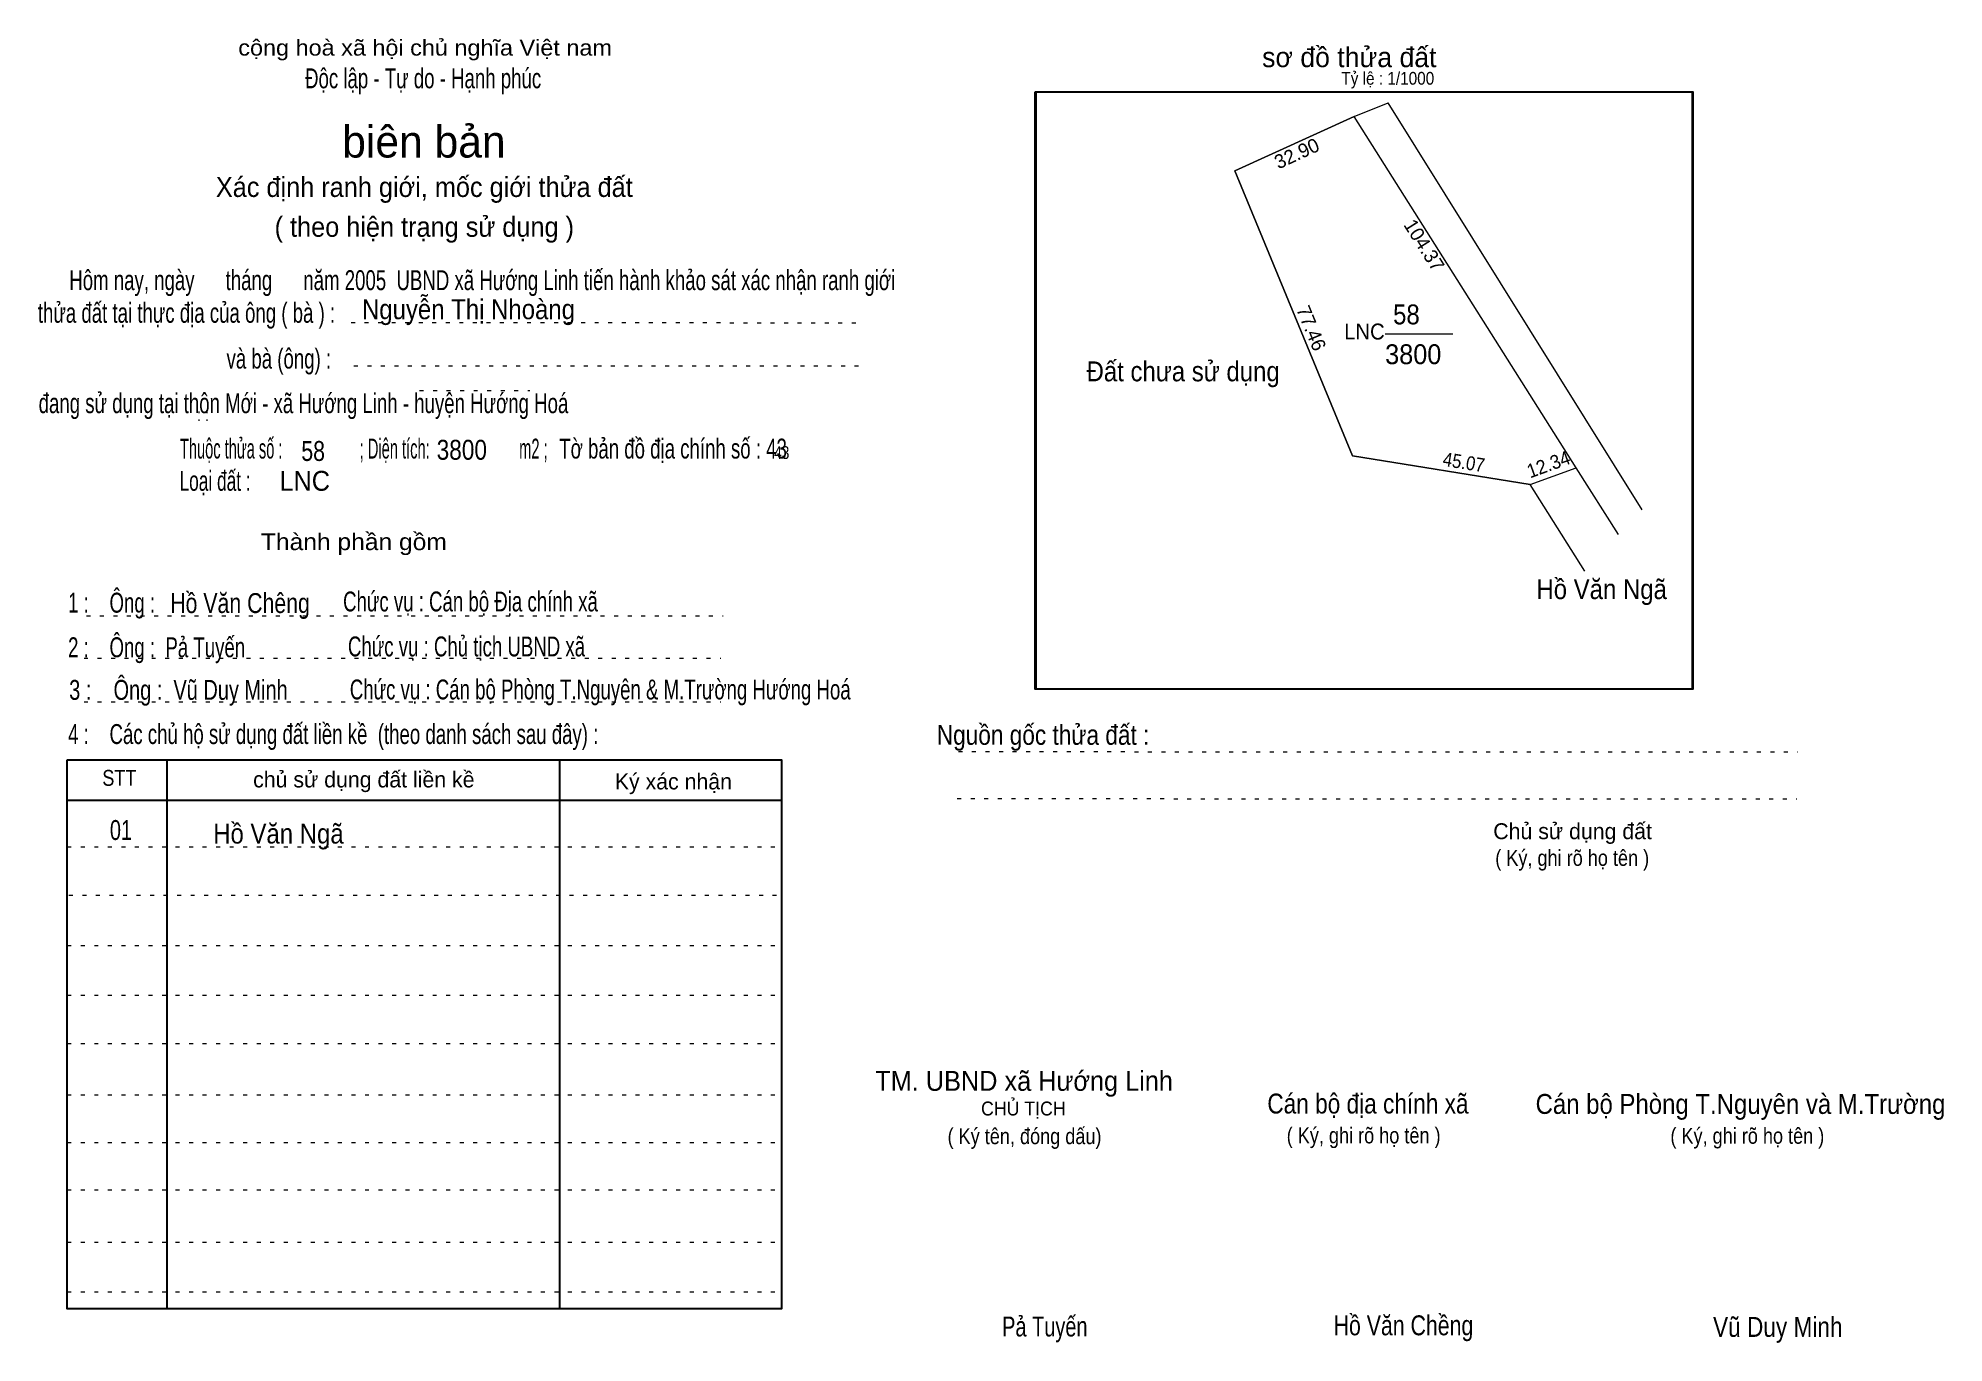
# Model space of a CAD drawing. Header units: centimetres. Extents: x -1.5 to 46.4, y -3.9 to 28.9.
import ezdxf
from ezdxf.enums import TextEntityAlignment as Align

# ---------------------------------------------------------------- set-up
doc = ezdxf.new("R2010")
doc.units = ezdxf.units.CM
doc.header["$LTSCALE"] = 0.2
doc.linetypes.add('DOTTED', pattern=[1.5, 0.3, -1.2])
for name, color, linetype in [('1', 7, 'Continuous'), ('16', 7, 'Continuous'), ('34', 7, 'Continuous'), ('51', 7, 'Continuous')]:
    doc.layers.add(name, color=color, linetype=linetype)
for name, color, linetype, lineweight in [('15', 7, 'Continuous', 13), ('2', 7, 'Continuous', 25), ('22', 7, 'Continuous', 13), ('5', 7, 'DOTTED', 13)]:
    doc.layers.add(name, color=color, linetype=linetype, lineweight=lineweight)

msp = doc.modelspace()

# ---------------------------------------------------------------- linework, layer by layer
at = {"layer": '15'}
msp.add_line((32.35, 21.44), (34.05, 21.44), dxfattribs=at)
at = {"layer": '2'}
msp.add_lwpolyline([(23.56, 27.52), (40.06, 27.52), (40.06, 12.52), (23.56, 12.52)], close=True, dxfattribs=at)
at = {"layer": '22'}
for p, q in [((31.57, 26.9), (32.43, 27.24)), ((37.15, 18.08), (31.57, 26.9)), ((38.81, 17.02), (32.43, 27.24)), ((35.99, 17.66), (37.15, 18.08)), ((38.21, 16.4), (37.15, 18.08)), ((37.37, 15.48), (35.99, 17.66))]:
    msp.add_line(p, q, dxfattribs=at)
msp.add_lwpolyline([(37.15, 18.08), (31.57, 26.9), (28.57, 25.54), (31.53, 18.38), (35.99, 17.66)], close=True, dxfattribs=at)
msp.add_lwpolyline([(35.99, 17.66), (31.53, 18.38), (28.57, 25.54), (31.57, 26.9)], dxfattribs=at)
at = {"layer": '5'}
for p, q in [((6.37, 21.73), (19.21, 21.72)), ((6.44, 20.64), (19.25, 20.64)), ((8.09, 20.02), (10.86, 20.02)), ((-0.28, 14.36), (15.72, 14.36)), ((-0.34, 13.3), (15.66, 13.3)), ((-0.34, 12.2), (15.66, 12.2)), ((21.63, 10.95), (42.72, 10.94)), ((21.6, 9.77), (42.69, 9.76)), ((-0.76, 8.56), (17.18, 8.56)), ((-0.72, 7.34), (17.22, 7.34)), ((-0.76, 6.08), (17.18, 6.08)), ((-0.76, 4.83), (17.18, 4.83)), ((-0.76, 3.62), (17.18, 3.62)), ((-0.76, 2.33), (17.18, 2.33)), ((-0.76, 1.13), (17.18, 1.13)), ((-0.76, -0.06), (17.18, -0.06)), ((-0.76, -1.37), (17.18, -1.37)), ((-0.76, -2.62), (17.18, -2.62))]:
    msp.add_line(p, q, dxfattribs=at)
at = {"layer": '5', "linetype": 'Continuous', "lineweight": 25}
for p, q in [((1.74, 10.74), (1.74, -3.05)), ((11.61, 10.74), (11.61, -3.05)), ((-0.76, 9.73), (17.18, 9.73))]:
    msp.add_line(p, q, dxfattribs=at)
for points in [[(23.58, 27.52), (40.08, 27.52), (40.08, 12.52), (23.58, 12.52)], [(-0.76, 10.74), (17.18, 10.74), (17.18, -3.05), (-0.76, -3.05)]]:
    msp.add_lwpolyline(points, close=True, dxfattribs=at)

# ---------------------------------------------------------------- texts
at = {"layer": '1', "width": 0.75}
msp.add_text('01', height=0.5, dxfattribs=at).set_placement((0.31, 8.73))
at = {"layer": '15'}
for s, width, p in [('58', 0.9, (32.55, 21.68)), ('3800', 0.95, (32.35, 20.68))]:
    msp.add_text(s, height=0.4999, dxfattribs=dict(at, width=width)).set_placement(p)
at = {"layer": '16', "width": 0.9}
for s, height, p in [('Nguyễn Thị Nhoàng', 0.4999, (9.32, 21.81)), ('Đất chưa sử dụng', 0.5, (27.275, 20.25)), ('Hồ Văn Ngã', 0.4999, (37.79, 14.78)), ('Hồ Văn Ngã', 0.4999, (4.545, 8.64))]:
    msp.add_text(s, height=height, dxfattribs=at).set_placement(p, align=Align.CENTER)
at = {"layer": '22', "width": 0.95}
msp.add_text('LNC', height=0.4, dxfattribs=at).set_placement((31.83, 21.3), align=Align.CENTER)
at = {"layer": '34'}
for s, height, width, p in [(': : ', 0.32, 0.85, (2.5, 19.25)), ('58', 0.5, 0.8, (5.12, 18.25)), ('3800', 0.5, 0.85, (8.52, 18.28)), ('43', 0.32, 0.8, (17, 18.3)), ('LNC', 0.5, 0.95, (4.57, 17.5))]:
    msp.add_text(s, height=height, dxfattribs=dict(at, width=width)).set_placement(p)
at = {"layer": '5'}
for s, height, width, p in [('cộng hoà xã hội chủ nghĩa Việt nam', 0.4, 1.1, (8.23, 28.43)), ('Độc lập - Tự do - Hạnh phúc', 0.5, 0.7, (8.18, 27.61)), ('Xác định ranh giới, mốc giới thửa đất', 0.5, 0.95, (8.21, 24.88)), ('( theo hiện trạng sử dụng )', 0.5, 0.95, (8.21, 23.88)), ('Thành phần gồm', 0.42, 1.1, (6.44, 16.01)), ('Hồ Văn Chêng', 0.5, 0.8, (3.58, 14.43)), ('Chức vụ : Cán bộ Địa chính xã', 0.5, 0.7, (9.37, 14.47)), ('Chức vụ : Chủ tịch UBND xã', 0.5, 0.7, (9.27, 13.34)), ('Chức vụ : Cán bộ Phòng T.Nguyên & M.Trường Hướng Hoá', 0.5, 0.7, (12.63, 12.26)), ('    Nguồn gốc thửa đất :', 0.5, 0.85, (23.44, 11.12)), ('( Ký, ghi rõ họ tên )', 0.4, 0.85, (37.05, 8.08)), ('CHỦ TỊCH', 0.35, 0.95, (23.26, 1.81)), ('( Ký tên, đóng dấu)', 0.4, 0.85, (23.29, 1.09)), ('( Ký, ghi rõ họ tên )', 0.4, 0.85, (31.81, 1.11)), ('( Ký, ghi rõ họ tên )', 0.4, 0.85, (41.45, 1.1)), ('Pả Tuyến', 0.5, 0.75, (23.8, -3.74)), ('Hồ Văn Chềng', 0.5, 0.8, (32.81, -3.71)), ('Vũ Duy Minh', 0.5, 0.85, (42.215, -3.75))]:
    msp.add_text(s, height=height, dxfattribs=dict(at, width=width)).set_placement(p, align=Align.CENTER)
msp.add_text('sơ đồ thửa đất', height=0.5, dxfattribs=at).set_placement((29.26, 28.14))
for s, height, p in [('biên bản', 0.8, (8.2, 25.87)), ('      chủ sử dụng đất liền kề', 0.4, (6.245, 10.05)), ('   Ký xác nhận', 0.4, (14.245, 10)), ('Chủ sử dụng đất', 0.4, (37.06, 8.75))]:
    msp.add_text(s, height=height, dxfattribs=at).set_placement(p, align=Align.CENTER)
for s, height, width, p in [('   Hôm nay, ngày      tháng      năm 2005  UBND xã Hướng Linh tiến hành khảo sát xác nhận ranh giới ', 0.5, 0.7, (-1.1, 22.54)), ('thửa đất tại thực địa của ông ( bà ) :                                       ', 0.5, 0.7, (-1.5, 21.72)), ('                                     và bà (ông) :', 0.5, 0.7, (-1.57, 20.57)), (' đang sử dụng tại thôn Mới - xã Hướng Linh - huyện Hướng Hoá', 0.5, 0.7, (-1.61, 19.45)), ('Thuộc thửa số :                   ; Diện tích:                      m2 ;                                            ', 0.5, 0.55, (2.07, 18.31)), ('Tờ bản đồ địa chính số : 43', 0.5, 0.7, (11.6, 18.31)), ('Loại đất :  ', 0.5, 0.65, (2.06, 17.5)), ('    1 :    Ông :                                                        ', 0.5, 0.7, (-1.26, 14.44)), ('    2 :    Ông :  Pả Tuyến', 0.5, 0.7, (-1.26, 13.32)), ('    3 :    Ông :  Vũ Duy Minh', 0.5, 0.75, (-1.27, 12.25)), ('    4 :    Các chủ hộ sử dụng đất liền kề  (theo danh sách sau đây) :', 0.5, 0.7, (-1.26, 11.14)), ('STT', 0.4, 0.85, (0.12, 10.09)), ('TM. UBND xã Hướng Linh', 0.5, 0.95, (19.54, 2.43)), ('Cán bộ địa chính xã  ', 0.5, 0.85, (29.39, 1.86)), ('Cán bộ Phòng T.Nguyên và M.Trường', 0.5, 0.9, (36.13, 1.85))]:
    msp.add_text(s, height=height, dxfattribs=dict(at, width=width)).set_placement(p)
at = {"layer": '51', "width": 0.9}
msp.add_text('Tỷ lệ : 1/1000', height=0.32, dxfattribs=at).set_placement((31.25, 27.7))
at = {"layer": '51'}
for s, height, rotation, p in [('32.90', 0.35, 24.548, (29.67, 25.57)), ('104.37', 0.35, 302.332, (32.8, 24.18)), ('77.46', 0.3499, 292.506, (30.11, 22.06))]:
    msp.add_text(s, height=height, rotation=rotation, dxfattribs=at).set_placement(p)
for s, height, rotation, width, p in [('45.07', 0.35, 350.847, 0.9, (33.78, 18.13)), ('12.34', 0.3499, 19.947, 0.95, (35.99, 17.81))]:
    msp.add_text(s, height=height, rotation=rotation, dxfattribs=dict(at, width=width)).set_placement(p)

doc.saveas('drawing.dxf')
